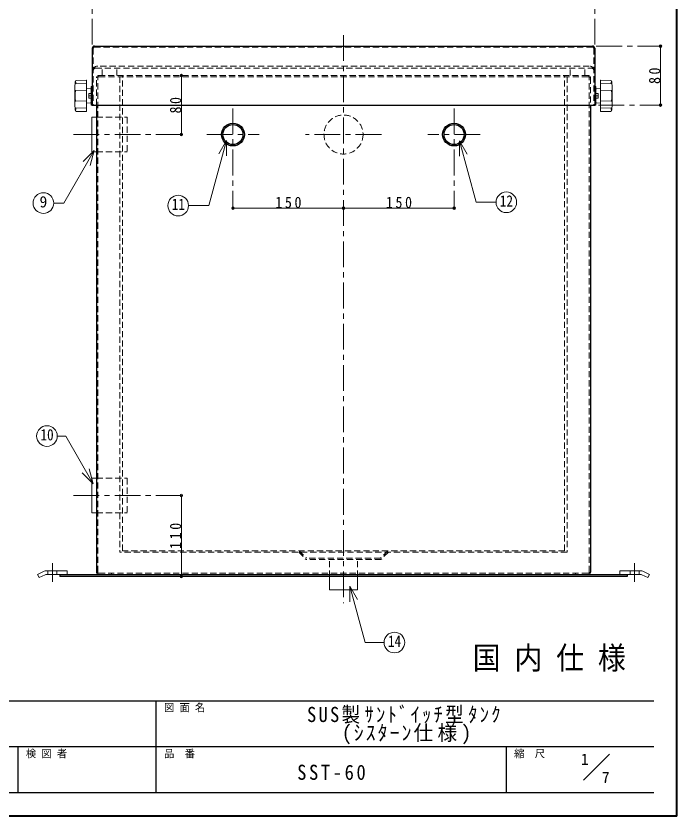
# Model space of a CAD drawing. Units: millimetres at full size, sheet at 1:7. Extents: x -1486 to 1349, y -951 to 1016.
# Drawn here: x 452 to 1349, y -951 to 135 of the extents above; entities that cross this region are included whole.
import ezdxf
from ezdxf.enums import TextEntityAlignment as Align

# ---------------------------------------------------------------- set-up
doc = ezdxf.new("R2010")
doc.units = ezdxf.units.MM
doc.header["$LTSCALE"] = 7
doc.header["$PDMODE"] = 32
doc.header["$PDSIZE"] = 3.5
doc.linetypes.add('CHAIN1', pattern=[8, 5, -1, 1, -1])
doc.linetypes.add('DASHED1', pattern=[1.8, 1.2, -0.6])
doc.layers.add('0-0', color=7, linetype='Continuous', lineweight=18)
doc.styles.add('ＭＳ ゴシック', font='')
doc.styles.get('ＭＳ ゴシック').set_extended_font_data('MS Gothic')

msp = doc.modelspace()

# ---------------------------------------------------------------- linework, layer by layer
at = {"layer": '0-0', "color": 1, "lineweight": 40}
for q in [(1349.039, 1016.339), (-1485.961, -950.661)]:
    msp.add_line((1349.039, -950.661), q, dxfattribs=at)
at = {"layer": '0-0', "color": 4, "linetype": 'CHAIN1', "lineweight": 9}
for p, q in [((555.539, 96.339), (555.539, 179.339)), ((1237.539, 96.339), (1237.539, 179.339)), ((896.539, 109.339), (896.539, -661.661)), ((1239.539, 94.339), (1326.539, 94.339)), ((1242.539, 14.339), (1326.539, 14.339)), ((746.539, 9.839), (746.539, -125.661)), ((1046.539, 9.839), (1046.539, -125.661)), ((530.039, -25.661), (676.539, -25.661)), ((711.039, -25.661), (782.039, -25.661)), ((948.039, -25.661), (845.039, -25.661)), ((1082.039, -25.661), (1011.039, -25.661)), ((530.039, -515.661), (676.539, -515.661)), ((501.539, -607.661), (501.539, -632.661)), ((1291.539, -607.661), (1291.539, -632.661))]:
    msp.add_line(p, q, dxfattribs=at)
at = {"layer": '0-0', "color": 5, "lineweight": 25}
for p, q in [((555.539, 91.339), (555.539, 14.339)), ((558.539, 94.339), (1234.539, 94.339)), ((1237.539, 91.339), (1237.539, 14.339)), ((555.539, 14.339), (1237.539, 14.339)), ((561.539, 14.339), (561.539, -619.661)), ((1231.539, 14.339), (1231.539, -619.661)), ((511.539, -622.661), (511.539, -625.661)), ((511.539, -622.661), (1281.539, -622.661)), ((1281.539, -625.661), (511.539, -625.661)), ((1281.539, -622.661), (1281.539, -625.661))]:
    msp.add_line(p, q, dxfattribs=at)
at = {"layer": '0-0', "linetype": 'DASHED1'}
for p, q in [((557.039, 91.339), (557.039, 14.339)), ((1234.539, 92.839), (558.539, 92.839)), ((1236.039, 91.339), (1236.039, 14.339)), ((1230.039, 67.339), (563.039, 67.339)), ((560.039, 64.339), (1233.039, 64.339)), ((564.539, 54.339), (1228.539, 54.339)), ((596.539, -590.661), (596.539, 54.339)), ((1196.539, -590.661), (1196.539, 54.339)), ((561.539, 14.339), (561.539, 51.339)), ((563.039, -619.661), (563.039, 51.339)), ((1228.539, 52.839), (564.539, 52.839)), ((593.039, 52.839), (593.039, -592.661)), ((1200.039, 52.839), (1200.039, -592.661)), ((1230.039, -619.661), (1230.039, 51.339)), ((1231.539, 51.339), (1231.539, 14.339)), ((1200.039, -592.661), (593.039, -592.661)), ((1196.539, -590.661), (596.539, -590.661)), ((564.539, -621.161), (1228.539, -621.161)), ((581.539, -621.161), (581.539, -622.661)), ((1211.539, -621.161), (1211.539, -622.661))]:
    msp.add_line(p, q, dxfattribs=at)
at = {"layer": '0-0', "color": 4, "lineweight": 9}
for p, q in [((1326.539, 94.339), (1326.539, 14.339)), ((676.539, 54.339), (676.539, -25.661)), ((676.539, -515.661), (676.539, -625.661))]:
    msp.add_line(p, q, dxfattribs=at)
at = {"layer": '0-0', "color": 4, "linetype": 'DASHED1', "lineweight": 9}
for p, q in [((569.039, 54.339), (569.039, 64.339)), ((589.039, 54.339), (589.039, 64.339)), ((1204.039, 54.339), (1204.039, 64.339)), ((1224.039, 54.339), (1224.039, 64.339)), ((561.539, -2.161), (603.039, -2.161)), ((603.039, -2.161), (603.039, -49.161)), ((561.539, -49.161), (603.039, -49.161)), ((561.539, -539.161), (603.039, -539.161)), ((835.711, -592.661), (845.711, -602.661)), ((836.539, -590.661), (846.539, -600.661)), ((956.539, -590.661), (946.539, -600.661)), ((957.368, -592.661), (947.368, -602.661)), ((947.368, -602.661), (845.711, -602.661)), ((946.539, -600.661), (846.539, -600.661)), ((877.539, -625.661), (877.539, -600.661)), ((915.539, -625.661), (915.539, -600.661)), ((495.539, -617.661), (495.539, -622.661)), ((507.539, -617.661), (507.539, -622.661)), ((1285.539, -617.661), (1285.539, -622.661)), ((1297.539, -617.661), (1297.539, -622.661))]:
    msp.add_line(p, q, dxfattribs=at)
at = {"layer": '0-0'}
for p, q in [((532.053, 38.602), (532.442, 45.985)), ((548.039, 43.774), (533.492, 43.289)), ((547.523, 48.302), (534.375, 47.879)), ((548.039, 5.876), (548.039, 47.802)), ((1245.039, 5.876), (1245.039, 47.802)), ((1245.039, 43.774), (1259.586, 43.289)), ((1245.555, 48.302), (1258.703, 47.879)), ((1261.025, 38.602), (1260.636, 45.985)), ((532.039, 15.603), (532.039, 38.076)), ((548.039, 33.694), (533.492, 34.179)), ((553.581, 36.378), (548.039, 36.839)), ((554.039, 39.339), (555.539, 39.339)), ((1239.039, 39.339), (1237.539, 39.339)), ((1239.498, 36.378), (1245.039, 36.839)), ((1245.039, 33.694), (1259.586, 34.179)), ((1261.039, 15.603), (1261.039, 38.076)), ((550.789, 29.188), (550.789, 24.491)), ((551.414, 29.839), (554.039, 29.839)), ((551.414, 26.839), (554.039, 26.839)), ((551.414, 23.839), (554.039, 23.839)), ((1241.664, 29.839), (1239.039, 29.839)), ((1241.664, 26.839), (1239.039, 26.839)), ((1241.664, 23.839), (1239.039, 23.839)), ((1242.289, 29.188), (1242.289, 24.491)), ((532.053, 15.076), (532.442, 7.694)), ((548.039, 19.985), (533.492, 19.5)), ((553.581, 17.301), (548.039, 16.839)), ((1239.498, 17.301), (1245.039, 16.839)), ((1245.039, 19.985), (1259.586, 19.5)), ((1261.025, 15.076), (1260.636, 7.694)), ((548.039, 9.905), (533.492, 10.389)), ((547.523, 5.376), (534.375, 5.8)), ((1245.039, 9.905), (1259.586, 10.389)), ((1245.555, 5.376), (1258.703, 5.8)), ((555.039, -2.161), (555.039, -49.161)), ((555.039, -2.161), (561.539, -2.161)), ((737.654, -33.753), (713.973, -122.131)), ((737.654, -33.753), (727.154, -51.939)), ((737.654, -33.753), (737.654, -54.753)), ((1053.995, -34.23), (1053.995, -55.23)), ((1053.995, -34.23), (1064.495, -52.417)), ((1053.995, -34.23), (1076.349, -117.655)), ((558.265, -47.457), (543.416, -62.307)), ((558.265, -47.457), (552.83, -67.742)), ((555.039, -49.161), (561.539, -49.161)), ((1103.473, -117.655), (1076.349, -117.655)), ((686.241, -122.131), (713.973, -122.131)), ((519.605, -434.926), (508.178, -434.926)), ((556.96, -499.627), (519.605, -434.926)), ((556.96, -499.627), (542.111, -484.778)), ((556.96, -499.627), (551.525, -479.343)), ((555.039, -492.161), (561.539, -492.161)), ((490.483, -618.189), (481.539, -622.661)), ((492.719, -617.661), (521.539, -617.661)), ((521.539, -617.661), (521.539, -622.661)), ((1271.539, -617.661), (1271.539, -622.661)), ((1300.359, -617.661), (1271.539, -617.661)), ((1302.595, -618.189), (1311.539, -622.661)), ((481.539, -622.661), (483.775, -627.133)), ((491.664, -623.189), (483.775, -627.133)), ((493.9, -622.661), (511.539, -622.661)), ((877.539, -643.661), (877.539, -625.661)), ((915.539, -643.661), (915.539, -625.661)), ((1299.178, -622.661), (1281.539, -622.661)), ((1301.415, -623.189), (1309.303, -627.133)), ((1311.539, -622.661), (1309.303, -627.133)), ((905.241, -638.797), (915.741, -656.984)), ((905.241, -638.797), (905.241, -659.797)), ((915.539, -643.661), (877.539, -643.661)), ((1222.184, -902.016), (1257.539, -866.661))]:
    msp.add_line(p, q, dxfattribs=at)
at = {"layer": '0-0', "color": 6, "lineweight": 25}
for p, q in [((-1454.461, -794.161), (1317.539, -794.161)), ((642.539, -919.161), (642.539, -794.161)), ((1317.539, -856.661), (-107.461, -856.661)), ((455.039, -919.161), (455.039, -856.661)), ((1117.539, -919.161), (1117.539, -856.661)), ((1317.539, -919.161), (-1454.461, -919.161))]:
    msp.add_line(p, q, dxfattribs=at)
at = {"layer": '0-0'}
for points in [[(554.039, 39.339), (554.039, 14.339), (555.539, 14.339)], [(1239.039, 39.339), (1239.039, 14.339), (1237.539, 14.339)], [(558.265, -47.457), (517.12, -118.723), (503.366, -118.723)], [(555.039, -492.161), (555.039, -539.161), (561.539, -539.161)], [(905.241, -638.797), (925.707, -715.178), (951.616, -715.178)]]:
    msp.add_lwpolyline(points, dxfattribs=at)
at = {"layer": '0-0', "color": 4, "lineweight": 9}
msp.add_lwpolyline([(746.539, -125.661), (896.539, -125.661), (1046.539, -125.661)], dxfattribs=at)
at = {"layer": '0-0', "color": 4, "linetype": 'DASHED1', "lineweight": 9}
msp.add_lwpolyline([(561.539, -492.161), (603.039, -492.161), (603.039, -539.161)], dxfattribs=at)
msp.add_circle((896.539, -25.661), 26.5, dxfattribs=at)
at = {"layer": '0-0', "color": 5, "lineweight": 25}
for centre, radius in [((746.539, -25.661), 15.5), ((1046.539, -25.661), 15.5), ((746.539, -25.661), 13.6), ((1046.539, -25.661), 13.6)]:
    msp.add_circle(centre, radius, dxfattribs=at)
at = {"layer": '0-0'}
for centre in [(489.366, -118.723), (672.241, -122.131), (1117.473, -117.655), (494.178, -434.926), (965.616, -715.178)]:
    msp.add_circle(centre, 14, dxfattribs=at)
at = {"layer": '0-0', "color": 5, "lineweight": 25}
for centre, start, end in [((558.539, 91.339), 90, 180), ((1234.539, 91.339), 0, 90), ((564.539, -619.661), 180, 270), ((1228.539, -619.661), 270, 0)]:
    msp.add_arc(centre, 3, start, end, dxfattribs=at)
at = {"layer": '0-0', "linetype": 'DASHED1'}
for centre, radius, start, end in [((558.539, 91.339), 1.5, 90, 180), ((1234.539, 91.339), 1.5, 0, 90), ((563.039, 61.339), 6, 90, 180), ((1230.039, 61.339), 6, 0, 90), ((560.039, 61.339), 3, 90, 180), ((564.539, 51.339), 3, 90, 180), ((1228.539, 51.339), 3, 0, 90), ((1233.039, 61.339), 3, 0, 90), ((564.539, 51.339), 1.5, 90, 180), ((1228.539, 51.339), 1.5, 0, 90), ((564.539, -619.661), 1.5, 180, 270), ((1228.539, -619.661), 1.5, 270, 0)]:
    msp.add_arc(centre, radius, start, end, dxfattribs=at)
at = {"layer": '0-0'}
for centre, radius, start, end in [((534.44, 45.88), 2, 91.84585, 176.98087), ((542.996, 46.264), 9.959, 178.90936, 197.37998), ((535.109, 46.344), 2.072, 141.26695, 176.97243), ((547.539, 47.802), 0.5, 0, 91.84585), ((1245.539, 47.802), 0.5, 88.15415, 180), ((1258.639, 45.88), 2, 3.01913, 88.15415), ((1250.082, 46.264), 9.959, 342.62002, 1.09064), ((1257.97, 46.344), 2.072, 3.02757, 38.73305), ((542.039, 38.076), 10, 176.98087, 180), ((586.876, 26.839), 54.337, 172.70127, 187.29873), ((533.475, 33.679), 0.5, 88.09085, 172.70127), ((553.539, 35.879), 0.5, 0, 85.23636), ((1239.539, 35.879), 0.5, 94.76364, 180), ((1259.603, 33.679), 0.5, 7.29873, 91.90915), ((1206.203, 26.839), 54.337, 352.70127, 7.29873), ((1251.039, 38.076), 10, 0, 3.01913), ((552.895, 28.339), 2.108, 134.62454, 225.37546), ((552.895, 25.339), 2.108, 134.62454, 225.37546), ((552.355, 28.311), 1.795, 121.62812, 150.75937), ((552.355, 25.368), 1.795, 209.24063, 238.37188), ((1240.723, 28.311), 1.795, 29.24063, 58.37188), ((1240.723, 25.368), 1.795, 301.62812, 330.75937), ((1240.184, 28.339), 2.108, 314.62454, 45.37546), ((1240.184, 25.339), 2.108, 314.62454, 45.37546), ((542.039, 15.603), 10, 180, 183.01913), ((533.475, 20), 0.5, 187.29873, 271.90915), ((553.539, 17.799), 0.5, 274.76364, 0), ((1239.539, 17.799), 0.5, 180, 265.23636), ((1259.603, 20), 0.5, 268.09085, 352.70127), ((1251.039, 15.603), 10, 356.98087, 0), ((534.44, 7.799), 2, 183.01913, 268.15415), ((542.996, 7.415), 9.959, 162.62002, 181.09064), ((535.109, 7.334), 2.072, 183.02757, 218.73305), ((547.539, 5.876), 0.5, 268.15415, 0), ((1245.539, 5.876), 0.5, 180, 271.84585), ((1258.639, 7.799), 2, 271.84585, 356.98087), ((1250.082, 7.415), 9.959, 358.90936, 17.37998), ((1257.97, 7.334), 2.072, 321.26695, 356.97243), ((492.719, -622.661), 5, 90, 116.56505), ((1300.359, -622.661), 5, 63.43495, 90), ((493.9, -627.661), 5, 90, 116.56505), ((1299.178, -627.661), 5, 63.43495, 90)]:
    msp.add_arc(centre, radius, start, end, dxfattribs=at)
at = {"layer": '0-0', "color": 4}
for p in [(1326.539, 94.339), (676.539, 54.339), (1326.539, 14.339), (676.539, -25.661), (746.539, -125.661), (896.539, -125.661), (1046.539, -125.661), (676.539, -515.661), (676.539, -625.661)]:
    msp.add_point(p, dxfattribs=at)

# ---------------------------------------------------------------- texts
at = {"layer": '0-0', "style": 'ＭＳ ゴシック'}
for s, height, width, p in [('12', 15.4, 0.85, (1108.723, -128.155)), ('11', 15.4, 0.85, (663.491, -132.631)), ('10', 15.4, 0.85, (485.428, -445.426)), ('14', 15.4, 0.85, (956.866, -725.678)), ('国 内 仕 様', 30.79, 0.9, (1071.781, -760.662))]:
    msp.add_text(s, height=height, dxfattribs=dict(at, width=width)).set_placement(p, align=Align.BOTTOM_LEFT)
for s, height, p in [('9', 15.4, (484.116, -129.223)), ('図 面 名', 10.26, (653.039, -811.661)), ('検 図 者', 10.26, (465.539, -874.161)), ('品\u3000番', 10.26, (653.039, -874.161)), ('縮\u3000尺', 10.26, (1128.039, -874.161)), ('1', 15.4, (1218.628, -885.927)), ('7', 15.4, (1247.132, -910.693))]:
    msp.add_text(s, height=height, dxfattribs=at).set_placement(p, align=Align.BOTTOM_LEFT)
at = {"layer": '0-0', "char_height": 15.4, "attachment_point": 7, "rotation": 90, "style": 'ＭＳ ゴシック'}
for s, insert in [('\\T1.36;\\W0.9;80', (1326.539, 42.964)), ('\\T1.36;\\W0.9;80', (676.539, 2.964)), ('\\T1.38;\\W0.9;110', (676.539, -588.161))]:
    msp.add_mtext(s, dxfattribs=dict(at, insert=insert))
at = {"layer": '0-0', "attachment_point": 7, "style": 'ＭＳ ゴシック'}
for s, insert, char_height in [('\\T1.38;\\W0.9;150', (804.039, -125.661), 15.4), ('\\T1.38;\\W0.9;150', (954.039, -125.661), 15.4), ('\\T1.24;\\W0.9;SUS製ｻﾝﾄﾞｲｯﾁ型ﾀﾝｸ', (847.039, -825.411), 20.53), ('\\T1.22;\\W0.95;(ｼｽﾀｰﾝ仕様)', (894.289, -853.411), 20.53), ('\\T1.28;\\W0.9;SST-60', (833.664, -901.911), 20.53)]:
    msp.add_mtext(s, dxfattribs=dict(at, insert=insert, char_height=char_height))

doc.saveas('drawing.dxf')
